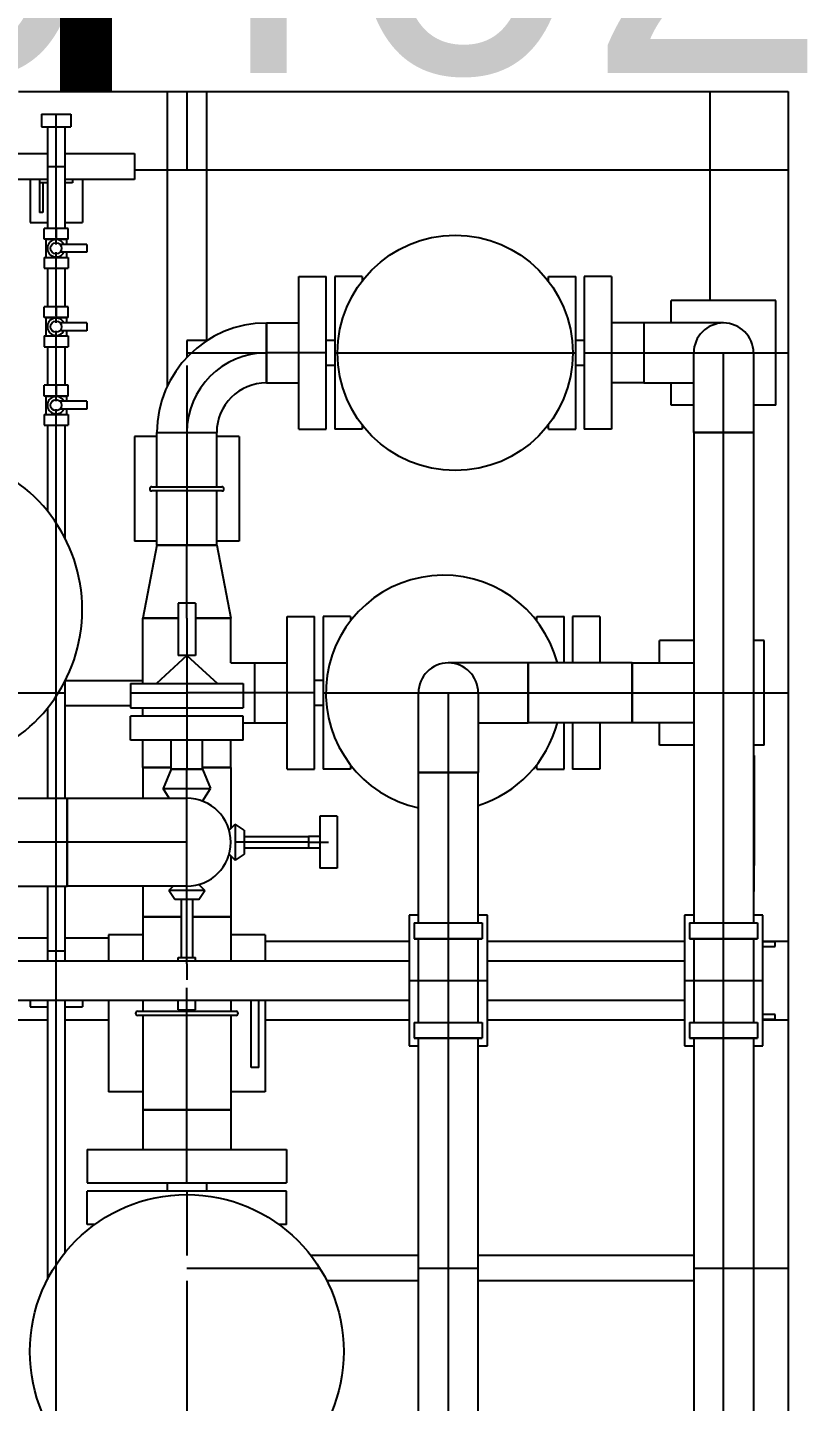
# Model space of a CAD drawing. Header units: inches. Extents: x 517790 to 538444, y 301815 to 302461.
# Drawn here: x 517878.879 to 517880.421, y 302331.601 to 302334.315 of the extents above; entities that cross this region are included whole.
import ezdxf

# ---------------------------------------------------------------- set-up
doc = ezdxf.new("R2010")
doc.units = ezdxf.units.IN
doc.header["$MEASUREMENT"] = 0
doc.layers.add('电气-接地设计-接地线', color=3, linetype='接地线')
doc.layers.add('硅胶总平面底图 工艺装置区', color=253, linetype='Continuous')
doc.styles.add('EESLTYPE', font='TXT.shx')
doc.styles.get("Standard").update_dxf_attribs({"font": 'arial.ttf'})
doc.linetypes.add('接地线', pattern='A,500,["/",EESLTYPE,S=200,R=0,X=0,Y=-100],-200,60,-200', length=960)

msp = doc.modelspace()

# ---------------------------------------------------------------- linework, layer by layer
at = {"layer": '电气-接地设计-接地线', "color": 1, "linetype": '接地线', "ltscale": 0.005, "const_width": 0.1033}
msp.add_lwpolyline([(517878.995, 302334.1892), (517878.995, 302336.0626)], dxfattribs=at)
at = {"layer": '硅胶总平面底图 工艺装置区', "color": 253, "linetype": 'Continuous', "lineweight": -3}
for p, q in [((517878.8613, 302334.1892), (517880.3826, 302334.1892)), ((517879.1555, 302334.1892), (517879.1555, 302333.6066)), ((517879.1555, 302334.1892), (517879.233, 302334.1892)), ((517879.1942, 302334.1892), (517879.1942, 302334.0342)), ((517879.233, 302334.1892), (517879.233, 302333.6961)), ((517880.2276, 302334.1892), (517880.2276, 302333.7758)), ((517880.2276, 302334.1892), (517880.3826, 302334.1892)), ((517880.3826, 302334.1892), (517880.3826, 302334.0342)), ((517880.3826, 302334.1892), (517880.3826, 302324.6778)), ((517878.9072, 302334.144), (517878.9359, 302334.144)), ((517878.9072, 302334.144), (517878.9072, 302334.1194)), ((517878.9359, 302334.1375), (517878.9359, 302334.144)), ((517878.9359, 302334.144), (517878.9647, 302334.144)), ((517878.9359, 302334.1194), (517878.9359, 302334.1375)), ((517878.9359, 302334.1194), (517878.9359, 302334.1375)), ((517878.9647, 302334.144), (517878.9647, 302334.1194)), ((517878.9072, 302334.1194), (517878.9359, 302334.1194)), ((517878.9187, 302334.1194), (517878.9187, 302333.9185)), ((517878.9359, 302333.9185), (517878.9359, 302334.1194)), ((517878.9359, 302334.1194), (517878.9647, 302334.1194)), ((517878.9532, 302334.1194), (517878.9532, 302333.9185)), ((517878.7809, 302334.0667), (517878.9187, 302334.0667)), ((517878.9532, 302334.0667), (517879.0909, 302334.0667)), ((517879.0909, 302334.0667), (517879.0909, 302334.015)), ((517878.9187, 302334.0409), (517878.9532, 302334.0409)), ((517878.9187, 302334.015), (517878.7809, 302334.015)), ((517878.8848, 302334.015), (517878.8848, 302333.9303)), ((517878.9187, 302334.015), (517878.9034, 302334.015)), ((517878.9034, 302334.015), (517878.9034, 302334.0088)), ((517878.9685, 302334.015), (517878.9532, 302334.015)), ((517879.0909, 302334.015), (517878.9532, 302334.015)), ((517878.9685, 302334.015), (517878.9685, 302334.0088)), ((517878.9881, 302334.015), (517878.9881, 302333.9303)), ((517879.0909, 302334.0342), (517880.3826, 302334.0342)), ((517878.9096, 302334.0088), (517878.9034, 302334.0088)), ((517878.9187, 302334.0088), (517878.9034, 302334.0088)), ((517878.9034, 302334.0088), (517878.9034, 302333.9499)), ((517878.9096, 302334.0088), (517878.9096, 302333.9499)), ((517878.9685, 302334.0088), (517878.9532, 302334.0088)), ((517878.8848, 302333.9303), (517878.9187, 302333.9303)), ((517878.9096, 302333.9499), (517878.9034, 302333.9499)), ((517878.9532, 302333.9303), (517878.9881, 302333.9303)), ((517878.9359, 302333.9185), (517878.9122, 302333.9185)), ((517878.9122, 302333.8972), (517878.9122, 302333.9185)), ((517878.9359, 302333.9005), (517878.9359, 302333.9185)), ((517878.9359, 302333.9185), (517878.9359, 302333.9005)), ((517878.9597, 302333.9185), (517878.9359, 302333.9185)), ((517878.9597, 302333.8972), (517878.9597, 302333.9185)), ((517878.9359, 302333.8972), (517878.9122, 302333.8972)), ((517878.9154, 302333.8972), (517878.9359, 302333.8972)), ((517878.9154, 302333.8972), (517878.9154, 302333.8611)), ((517878.9359, 302333.9005), (517878.9359, 302333.8972)), ((517878.9359, 302333.8902), (517878.9359, 302333.8972)), ((517878.9359, 302333.8972), (517878.9359, 302333.8972)), ((517878.9359, 302333.8972), (517878.9564, 302333.8972)), ((517878.9597, 302333.8972), (517878.9359, 302333.8972)), ((517878.9359, 302333.8869), (517878.9359, 302333.8902)), ((517878.9969, 302333.8869), (517878.9438, 302333.8869)), ((517878.9564, 302333.8972), (517878.9564, 302333.8869)), ((517878.9969, 302333.8869), (517878.9969, 302333.8714)), ((517878.9122, 302333.8611), (517878.9359, 302333.8611)), ((517878.9122, 302333.8611), (517878.9122, 302333.8398)), ((517878.9359, 302333.8681), (517878.9359, 302333.8714)), ((517878.9359, 302333.8611), (517878.9359, 302333.8681)), ((517878.9359, 302333.8578), (517878.9359, 302333.8611)), ((517878.9359, 302333.8611), (517878.9597, 302333.8611)), ((517878.9359, 302333.8398), (517878.9359, 302333.8578)), ((517878.9359, 302333.8398), (517878.9359, 302333.8578)), ((517878.9969, 302333.8714), (517878.9438, 302333.8714)), ((517878.9564, 302333.8714), (517878.9564, 302333.8611)), ((517878.9597, 302333.8611), (517878.9597, 302333.8398)), ((517878.9122, 302333.8398), (517878.9359, 302333.8398)), ((517878.9187, 302333.8398), (517878.9187, 302333.7635)), ((517878.9359, 302333.7635), (517878.9359, 302333.8398)), ((517878.9359, 302333.8398), (517878.9597, 302333.8398)), ((517878.9532, 302333.8398), (517878.9532, 302333.7635)), ((517879.4157, 302333.6725), (517879.4157, 302333.8234)), ((517879.4157, 302333.8234), (517879.4698, 302333.8234)), ((517879.4698, 302333.6725), (517879.4698, 302333.8234)), ((517879.4864, 302333.8234), (517879.4864, 302333.6725)), ((517879.5405, 302333.8234), (517879.4864, 302333.8234)), ((517879.5405, 302333.8234), (517879.5405, 302333.8145)), ((517879.9086, 302333.8145), (517879.9086, 302333.8234)), ((517879.9086, 302333.8234), (517879.9627, 302333.8234)), ((517879.9627, 302333.6725), (517879.9627, 302333.8234)), ((517879.9793, 302333.8234), (517879.9793, 302333.6725)), ((517880.0334, 302333.8234), (517879.9793, 302333.8234)), ((517880.0334, 302333.8234), (517880.0334, 302333.6725)), ((517880.3582, 302333.7758), (517880.1515, 302333.7758)), ((517880.1515, 302333.7316), (517880.1515, 302333.7758)), ((517880.3582, 302333.5692), (517880.3582, 302333.7758)), ((517878.9359, 302333.7635), (517878.9122, 302333.7635)), ((517878.9122, 302333.7422), (517878.9122, 302333.7635)), ((517878.9359, 302333.7422), (517878.9122, 302333.7422)), ((517878.9154, 302333.7422), (517878.9359, 302333.7422)), ((517878.9154, 302333.7422), (517878.9154, 302333.7061)), ((517878.9359, 302333.7635), (517878.9359, 302333.7455)), ((517878.9597, 302333.7635), (517878.9359, 302333.7635)), ((517878.9359, 302333.7455), (517878.9359, 302333.7635)), ((517878.9359, 302333.7455), (517878.9359, 302333.7422)), ((517878.9359, 302333.7352), (517878.9359, 302333.7422)), ((517878.9359, 302333.7422), (517878.9359, 302333.7422)), ((517878.9359, 302333.7422), (517878.9564, 302333.7422)), ((517878.9597, 302333.7422), (517878.9359, 302333.7422)), ((517878.9564, 302333.7422), (517878.9564, 302333.7319)), ((517878.9597, 302333.7422), (517878.9597, 302333.7635)), ((517878.9359, 302333.7319), (517878.9359, 302333.7352)), ((517878.9359, 302333.7131), (517878.9359, 302333.7164)), ((517878.9359, 302333.7061), (517878.9359, 302333.7131)), ((517878.9969, 302333.7319), (517878.9438, 302333.7319)), ((517878.9969, 302333.7164), (517878.9438, 302333.7164)), ((517878.9564, 302333.7164), (517878.9564, 302333.7061)), ((517878.9969, 302333.7319), (517878.9969, 302333.7164)), ((517879.3517, 302333.7316), (517879.3517, 302333.6134)), ((517879.3517, 302333.6725), (517879.3517, 302333.7316)), ((517879.3517, 302333.7316), (517879.4157, 302333.7316)), ((517880.0974, 302333.7316), (517880.0334, 302333.7316)), ((517880.0974, 302333.7316), (517880.0974, 302333.6725)), ((517880.2548, 302333.7316), (517880.0974, 302333.7316)), ((517880.0974, 302333.7316), (517880.0974, 302333.6725)), ((517878.9122, 302333.7061), (517878.9359, 302333.7061)), ((517878.9122, 302333.7061), (517878.9122, 302333.6848)), ((517878.9359, 302333.7028), (517878.9359, 302333.7061)), ((517878.9359, 302333.7061), (517878.9597, 302333.7061)), ((517878.9359, 302333.6848), (517878.9359, 302333.7028)), ((517878.9359, 302333.6848), (517878.9359, 302333.7028)), ((517878.9597, 302333.7061), (517878.9597, 302333.6848)), ((517879.2348, 302333.6973), (517879.1942, 302333.6973)), ((517879.1942, 302333.6973), (517879.1942, 302333.6636)), ((517879.4864, 302333.6973), (517879.4698, 302333.6973)), ((517879.9793, 302333.6973), (517879.9627, 302333.6973)), ((517878.9122, 302333.6848), (517878.9359, 302333.6848)), ((517878.9187, 302333.6848), (517878.9187, 302333.6085)), ((517878.9359, 302333.6848), (517878.9597, 302333.6848)), ((517878.9359, 302333.6085), (517878.9359, 302333.6848)), ((517878.9532, 302333.6848), (517878.9532, 302333.6085)), ((517879.1942, 302333.6725), (517879.3517, 302333.6725)), ((517879.3517, 302333.6725), (517879.3517, 302333.6725)), ((517879.3517, 302333.6725), (517879.3517, 302333.6725)), ((517879.4698, 302333.6725), (517879.3517, 302333.6725)), ((517879.3517, 302333.6134), (517879.3517, 302333.6725)), ((517879.4157, 302333.5216), (517879.4157, 302333.6725)), ((517879.4698, 302333.5216), (517879.4698, 302333.6725)), ((517879.4864, 302333.6725), (517879.4864, 302333.5216)), ((517879.4864, 302333.6725), (517879.9627, 302333.6725)), ((517879.9627, 302333.5216), (517879.9627, 302333.6725)), ((517879.9793, 302333.6725), (517880.0974, 302333.6725)), ((517879.9793, 302333.6725), (517879.9793, 302333.5216)), ((517880.0334, 302333.6725), (517880.0334, 302333.5216)), ((517880.0974, 302333.6725), (517880.0974, 302333.6725)), ((517880.0974, 302333.6725), (517880.0974, 302333.6725)), ((517880.0974, 302333.6725), (517880.1958, 302333.6725)), ((517880.0974, 302333.6725), (517880.0974, 302333.6134)), ((517880.0974, 302333.6725), (517880.0974, 302333.6134)), ((517880.1958, 302333.515), (517880.1958, 302333.6725)), ((517880.1958, 302333.6725), (517880.2548, 302333.6725)), ((517880.2548, 302333.515), (517880.2548, 302333.6725)), ((517880.2548, 302333.6725), (517880.3826, 302333.6725)), ((517880.3139, 302333.6725), (517880.3139, 302333.515)), ((517879.1942, 302333.6477), (517879.1942, 302333.515)), ((517879.4864, 302333.6477), (517879.4698, 302333.6477)), ((517879.9793, 302333.6477), (517879.9627, 302333.6477)), ((517878.9359, 302333.6085), (517878.9122, 302333.6085)), ((517878.9122, 302333.5872), (517878.9122, 302333.6085)), ((517878.9359, 302333.5905), (517878.9359, 302333.6085)), ((517878.9359, 302333.6085), (517878.9359, 302333.5905)), ((517878.9597, 302333.6085), (517878.9359, 302333.6085)), ((517878.9597, 302333.5872), (517878.9597, 302333.6085)), ((517879.3517, 302333.6134), (517879.4157, 302333.6134)), ((517880.0974, 302333.6134), (517880.0334, 302333.6134)), ((517880.0974, 302333.6134), (517880.1958, 302333.6134)), ((517880.1515, 302333.5692), (517880.1515, 302333.6134)), ((517878.9359, 302333.5872), (517878.9122, 302333.5872)), ((517878.9154, 302333.5872), (517878.9359, 302333.5872)), ((517878.9154, 302333.5872), (517878.9154, 302333.5511)), ((517878.9359, 302333.5905), (517878.9359, 302333.5872)), ((517878.9359, 302333.5872), (517878.9359, 302333.5872)), ((517878.9359, 302333.5802), (517878.9359, 302333.5872)), ((517878.9359, 302333.5872), (517878.9564, 302333.5872)), ((517878.9597, 302333.5872), (517878.9359, 302333.5872)), ((517878.9359, 302333.5769), (517878.9359, 302333.5802)), ((517878.9564, 302333.5872), (517878.9564, 302333.5769)), ((517878.9122, 302333.5511), (517878.9359, 302333.5511)), ((517878.9122, 302333.5511), (517878.9122, 302333.5298)), ((517878.9359, 302333.5581), (517878.9359, 302333.5614)), ((517878.9359, 302333.5511), (517878.9359, 302333.5581)), ((517878.9359, 302333.5478), (517878.9359, 302333.5511)), ((517878.9359, 302333.5511), (517878.9597, 302333.5511)), ((517878.9969, 302333.5769), (517878.9438, 302333.5769)), ((517878.9969, 302333.5614), (517878.9438, 302333.5614)), ((517878.9564, 302333.5614), (517878.9564, 302333.5511)), ((517878.9597, 302333.5511), (517878.9597, 302333.5298)), ((517878.9969, 302333.5769), (517878.9969, 302333.5614)), ((517880.1958, 302333.5692), (517880.1515, 302333.5692)), ((517880.3582, 302333.5692), (517880.3139, 302333.5692)), ((517878.9122, 302333.5298), (517878.9359, 302333.5298)), ((517878.9187, 302333.5298), (517878.9187, 302333.3602)), ((517878.9359, 302333.5298), (517878.9359, 302333.5478)), ((517878.9359, 302333.5298), (517878.9359, 302333.5478)), ((517878.9359, 302333.5298), (517878.9597, 302333.5298)), ((517878.9359, 302333.3367), (517878.9359, 302333.5298)), ((517878.9532, 302333.5298), (517878.9532, 302333.3073)), ((517879.5405, 302333.5304), (517879.5405, 302333.5216)), ((517879.9086, 302333.5216), (517879.9086, 302333.5304)), ((517879.0909, 302333.5072), (517879.0909, 302333.3005)), ((517879.1352, 302333.5072), (517879.0909, 302333.5072)), ((517879.1352, 302333.515), (517879.2533, 302333.515)), ((517879.1352, 302333.408), (517879.1352, 302333.515)), ((517879.1352, 302333.515), (517879.2533, 302333.515)), ((517879.1942, 302333.515), (517879.1942, 302333.408)), ((517879.1942, 302333.515), (517879.1942, 302333.515)), ((517879.1942, 302333.515), (517879.1942, 302333.515)), ((517879.2533, 302333.408), (517879.2533, 302333.515)), ((517879.2976, 302333.5072), (517879.2533, 302333.5072)), ((517879.2976, 302333.5072), (517879.2976, 302333.3005)), ((517879.4157, 302333.5216), (517879.4698, 302333.5216)), ((517879.5405, 302333.5216), (517879.4864, 302333.5216)), ((517879.9086, 302333.5216), (517879.9627, 302333.5216)), ((517880.0334, 302333.5216), (517879.9793, 302333.5216)), ((517880.1958, 302333.515), (517880.3139, 302333.515)), ((517880.2548, 302333.515), (517880.1958, 302333.515)), ((517880.1958, 302333.515), (517880.1958, 302332.5462)), ((517880.2548, 302333.515), (517880.2548, 302333.515)), ((517880.2548, 302333.515), (517880.2548, 302333.515)), ((517880.2548, 302332.5462), (517880.2548, 302333.515)), ((517880.3139, 302333.515), (517880.2548, 302333.515)), ((517880.3139, 302333.515), (517880.3139, 302332.5462)), ((517879.125, 302333.408), (517879.2635, 302333.408)), ((517879.2635, 302333.3997), (517879.125, 302333.3997)), ((517879.1352, 302333.2927), (517879.1352, 302333.3997)), ((517879.1942, 302333.408), (517879.1942, 302333.3997)), ((517879.1942, 302333.3997), (517879.1942, 302333.2927)), ((517879.2533, 302333.2927), (517879.2533, 302333.3997)), ((517878.9359, 302332.994), (517878.9359, 302333.3367)), ((517879.1352, 302333.3005), (517879.0909, 302333.3005)), ((517879.1352, 302333.2927), (517879.1073, 302333.1483)), ((517879.1352, 302333.2927), (517879.2533, 302333.2927)), ((517879.2533, 302333.2927), (517879.1352, 302333.2927)), ((517879.1942, 302333.1782), (517879.1942, 302333.2927)), ((517879.2976, 302333.3005), (517879.2533, 302333.3005)), ((517879.2533, 302333.2927), (517879.2812, 302333.1483)), ((517879.177, 302333.1782), (517879.177, 302333.0748)), ((517879.2115, 302333.1782), (517879.177, 302333.1782)), ((517879.1942, 302333.1483), (517879.1942, 302333.1782)), ((517879.2115, 302333.1782), (517879.2115, 302333.0748)), ((517879.177, 302333.1483), (517879.1073, 302333.1483)), ((517879.1073, 302333.0191), (517879.1073, 302333.1483)), ((517879.1073, 302333.1483), (517879.177, 302333.1483)), ((517879.1555, 302333.1483), (517879.1555, 302333.1483)), ((517879.1942, 302333.1483), (517879.1942, 302333.1483)), ((517879.1942, 302333.1483), (517879.1942, 302332.9715)), ((517879.2812, 302333.1483), (517879.2115, 302333.1483)), ((517879.2115, 302333.1483), (517879.2812, 302333.1483)), ((517879.233, 302333.1483), (517879.233, 302333.1483)), ((517879.2812, 302333.0599), (517879.2812, 302333.1483)), ((517879.3926, 302333.0008), (517879.3926, 302333.1518)), ((517879.3926, 302333.1518), (517879.4467, 302333.1518)), ((517879.4467, 302333.0008), (517879.4467, 302333.1518)), ((517879.4633, 302333.1518), (517879.4633, 302333.0008)), ((517879.5174, 302333.1518), (517879.4633, 302333.1518)), ((517879.5174, 302333.1518), (517879.5174, 302333.1429)), ((517879.8855, 302333.1429), (517879.8855, 302333.1518)), ((517879.8855, 302333.1518), (517879.9396, 302333.1518)), ((517879.9396, 302333.0599), (517879.9396, 302333.1518)), ((517879.9562, 302333.1518), (517879.9562, 302333.0599)), ((517880.0103, 302333.1518), (517879.9562, 302333.1518)), ((517880.0103, 302333.1518), (517880.0103, 302333.0599)), ((517880.1958, 302333.1042), (517880.1284, 302333.1042)), ((517880.1284, 302333.0599), (517880.1284, 302333.1042)), ((517880.3351, 302333.1042), (517880.3139, 302333.1042)), ((517880.3351, 302332.8975), (517880.3351, 302333.1042)), ((517879.1942, 302333.0748), (517879.134, 302333.0191)), ((517879.2115, 302333.0748), (517879.177, 302333.0748)), ((517879.1942, 302333.0748), (517879.2545, 302333.0191)), ((517879.2812, 302333.0599), (517879.3286, 302333.0599)), ((517879.3286, 302332.9418), (517879.3286, 302333.0599)), ((517879.3286, 302333.0008), (517879.3286, 302333.0599)), ((517879.3286, 302333.0599), (517879.3926, 302333.0599)), ((517879.8684, 302333.0599), (517879.7109, 302333.0599)), ((517879.8684, 302333.0599), (517879.8684, 302333.0008)), ((517879.8684, 302332.9418), (517879.8684, 302333.0599)), ((517880.0743, 302333.0599), (517879.8684, 302333.0599)), ((517880.0743, 302333.0599), (517880.0743, 302332.9418)), ((517880.0743, 302333.0599), (517880.1958, 302333.0599)), ((517880.0743, 302332.9418), (517880.0743, 302333.0599)), ((517878.9532, 302333.0234), (517878.9532, 302332.7928)), ((517878.9543, 302333.0256), (517879.1073, 302333.0256)), ((517879.0827, 302333.0191), (517879.1942, 302333.0191)), ((517879.0827, 302333.0191), (517879.0827, 302332.9715)), ((517879.1942, 302333.0191), (517879.3058, 302333.0191)), ((517879.3058, 302333.0191), (517879.3058, 302332.9715)), ((517879.3286, 302333.0256), (517879.3286, 302333.0256)), ((517879.4633, 302333.0256), (517879.4467, 302333.0256)), ((517878.6776, 302333.0008), (517878.9532, 302333.0008)), ((517878.9359, 302332.7928), (517878.9359, 302332.994)), ((517879.0827, 302333.0008), (517879.1942, 302333.0008)), ((517879.3058, 302333.0008), (517879.1942, 302333.0008)), ((517879.3286, 302333.0008), (517879.3058, 302333.0008)), ((517879.3286, 302333.0008), (517879.3286, 302333.0008)), ((517879.4467, 302333.0008), (517879.3286, 302333.0008)), ((517879.3286, 302332.9418), (517879.3286, 302333.0008)), ((517879.3926, 302332.8499), (517879.3926, 302333.0008)), ((517879.4467, 302332.8499), (517879.4467, 302333.0008)), ((517879.4633, 302333.0008), (517879.7109, 302333.0008)), ((517879.4633, 302333.0008), (517879.4633, 302332.8499)), ((517879.6519, 302332.8434), (517879.6519, 302333.0008)), ((517879.7109, 302333.0008), (517879.77, 302333.0008)), ((517879.7109, 302333.0008), (517879.7109, 302332.8434)), ((517879.77, 302333.0008), (517879.8684, 302333.0008)), ((517879.77, 302333.0008), (517879.77, 302332.8434)), ((517879.8684, 302333.0008), (517879.8684, 302333.0008)), ((517879.8684, 302333.0008), (517879.8684, 302333.0008)), ((517879.8684, 302333.0008), (517879.8684, 302332.9418)), ((517879.8684, 302333.0008), (517880.0743, 302333.0008)), ((517880.0743, 302333.0008), (517880.0743, 302333.0008)), ((517880.0743, 302333.0008), (517880.0743, 302333.0008)), ((517880.0743, 302333.0008), (517880.1958, 302333.0008)), ((517880.1958, 302333.0008), (517880.2318, 302333.0008)), ((517880.2318, 302333.0008), (517880.3826, 302333.0008)), ((517878.9187, 302332.9705), (517878.9187, 302332.7928)), ((517878.9532, 302332.976), (517879.0827, 302332.976)), ((517879.0827, 302332.9715), (517879.1942, 302332.9715)), ((517879.1942, 302332.955), (517879.0827, 302332.955)), ((517879.0827, 302332.9074), (517879.0827, 302332.955)), ((517879.1073, 302332.955), (517879.1073, 302332.9715)), ((517879.1942, 302332.9715), (517879.1942, 302332.955)), ((517879.1942, 302332.9715), (517879.3058, 302332.9715)), ((517879.1942, 302332.955), (517879.1942, 302332.85)), ((517879.3058, 302332.955), (517879.1942, 302332.955)), ((517879.3058, 302332.9074), (517879.3058, 302332.955)), ((517879.3286, 302332.976), (517879.3286, 302332.976)), ((517879.4633, 302332.976), (517879.4467, 302332.976)), ((517879.3058, 302332.9418), (517879.3286, 302332.9418)), ((517879.3286, 302332.9418), (517879.3926, 302332.9418)), ((517879.77, 302332.9418), (517879.8684, 302332.9418)), ((517880.0743, 302332.9418), (517879.8684, 302332.9418)), ((517879.9396, 302332.8499), (517879.9396, 302332.9418)), ((517879.9562, 302332.9418), (517879.9562, 302332.8499)), ((517880.0103, 302332.9418), (517880.0103, 302332.8499)), ((517880.1958, 302332.9418), (517880.0743, 302332.9418)), ((517880.1284, 302332.8975), (517880.1284, 302332.9418)), ((517879.1942, 302332.9074), (517879.0827, 302332.9074)), ((517879.1073, 302332.8533), (517879.1073, 302332.9074)), ((517879.1631, 302332.85), (517879.1631, 302332.9074)), ((517879.3058, 302332.9074), (517879.1942, 302332.9074)), ((517879.2254, 302332.85), (517879.2254, 302332.9074)), ((517879.2812, 302332.8533), (517879.2812, 302332.9074)), ((517880.1958, 302332.8975), (517880.1284, 302332.8975)), ((517880.3351, 302332.8975), (517880.3139, 302332.8975)), ((517880.3154, 302332.8768), (517880.3139, 302332.8768)), ((517880.3154, 302332.8768), (517880.3139, 302332.8768)), ((517880.3154, 302332.8252), (517880.3154, 302332.8768)), ((517880.3154, 302332.8768), (517880.3154, 302332.8252)), ((517879.1631, 302332.8533), (517879.1073, 302332.8533)), ((517879.1073, 302332.8533), (517879.1631, 302332.8533)), ((517879.1073, 302332.8533), (517879.1073, 302332.7928)), ((517879.1631, 302332.85), (517879.1475, 302332.8122)), ((517879.1942, 302332.85), (517879.1631, 302332.85)), ((517879.1631, 302332.85), (517879.2254, 302332.85)), ((517879.1942, 302332.609), (517879.1942, 302332.85)), ((517879.2254, 302332.85), (517879.1942, 302332.85)), ((517879.1942, 302332.85), (517879.1942, 302332.85)), ((517879.1942, 302332.85), (517879.1942, 302332.85)), ((517879.2812, 302332.8533), (517879.2254, 302332.8533)), ((517879.2254, 302332.8533), (517879.2812, 302332.8533)), ((517879.2254, 302332.85), (517879.241, 302332.8122)), ((517879.2812, 302332.8533), (517879.2812, 302332.7329)), ((517879.3926, 302332.8499), (517879.4467, 302332.8499)), ((517879.5174, 302332.8499), (517879.4633, 302332.8499)), ((517879.5174, 302332.8588), (517879.5174, 302332.8499)), ((517879.8855, 302332.8499), (517879.8855, 302332.8588)), ((517879.8855, 302332.8499), (517879.9396, 302332.8499)), ((517880.0103, 302332.8499), (517879.9562, 302332.8499)), ((517879.77, 302332.8434), (517879.6519, 302332.8434)), ((517879.6519, 302332.8434), (517879.77, 302332.8434)), ((517879.6519, 302332.5462), (517879.6519, 302332.8434)), ((517879.7109, 302332.8434), (517879.7109, 302332.8434)), ((517879.7109, 302332.8434), (517879.7109, 302332.8434)), ((517879.7109, 302332.8434), (517879.7109, 302332.5462)), ((517879.77, 302332.5462), (517879.77, 302332.8434)), ((517880.3139, 302332.8252), (517880.3154, 302332.8252)), ((517880.3139, 302332.8252), (517880.3154, 302332.8252)), ((517880.3139, 302332.8252), (517880.3154, 302332.8252)), ((517880.3154, 302332.6598), (517880.3154, 302332.8252)), ((517880.3154, 302332.8252), (517880.3154, 302332.6598)), ((517878.7645, 302332.7928), (517878.958, 302332.7928)), ((517878.9359, 302332.6189), (517878.9359, 302332.7928)), ((517878.958, 302332.7928), (517878.958, 302332.6189)), ((517878.958, 302332.6189), (517878.958, 302332.7928)), ((517878.958, 302332.7928), (517879.1942, 302332.7928)), ((517879.1475, 302332.8122), (517879.241, 302332.8122)), ((517879.1595, 302332.7928), (517879.1475, 302332.8122)), ((517879.2254, 302332.787), (517879.241, 302332.8122)), ((517879.2779, 302332.7296), (517879.2897, 302332.7415)), ((517879.2897, 302332.7415), (517879.2897, 302332.6702)), ((517879.3074, 302332.7296), (517879.2897, 302332.7415)), ((517879.4567, 302332.7575), (517879.4567, 302332.7058)), ((517879.4912, 302332.7575), (517879.4567, 302332.7575)), ((517879.4912, 302332.7575), (517879.4912, 302332.7058)), ((517879.3074, 302332.7296), (517879.3074, 302332.6821)), ((517879.3074, 302332.7169), (517879.4346, 302332.7169)), ((517879.4346, 302332.7169), (517879.4346, 302332.7058)), ((517879.4567, 302332.7169), (517879.4346, 302332.7169)), ((517879.4346, 302332.7169), (517879.4346, 302332.6948)), ((517878.958, 302332.7058), (517878.7645, 302332.7058)), ((517878.958, 302332.7058), (517878.9581, 302332.7058)), ((517878.958, 302332.7058), (517878.958, 302332.7058)), ((517879.1942, 302332.7058), (517878.958, 302332.7058)), ((517879.2779, 302332.6821), (517879.2897, 302332.6702)), ((517879.3074, 302332.6821), (517879.2897, 302332.6702)), ((517879.291, 302332.7058), (517879.291, 302332.7058)), ((517879.2962, 302332.7058), (517879.291, 302332.7058)), ((517879.3074, 302332.7058), (517879.2962, 302332.7058)), ((517879.3074, 302332.7058), (517879.2962, 302332.7058)), ((517879.4346, 302332.7058), (517879.3074, 302332.7058)), ((517879.3074, 302332.6948), (517879.4346, 302332.6948)), ((517879.4346, 302332.7058), (517879.4346, 302332.7058)), ((517879.4346, 302332.7058), (517879.4346, 302332.7058)), ((517879.4346, 302332.7058), (517879.4567, 302332.7058)), ((517879.4346, 302332.7058), (517879.4346, 302332.6948)), ((517879.4346, 302332.6948), (517879.4567, 302332.6948)), ((517879.4567, 302332.7058), (517879.474, 302332.7058)), ((517879.4567, 302332.7058), (517879.4567, 302332.6542)), ((517879.4912, 302332.7058), (517879.4912, 302332.6542)), ((517879.2812, 302332.6788), (517879.2812, 302332.5583)), ((517879.4912, 302332.6542), (517879.4567, 302332.6542)), ((517880.3154, 302332.6598), (517880.3139, 302332.6598)), ((517880.3154, 302332.6598), (517880.3139, 302332.6598)), ((517880.3139, 302332.6598), (517880.3154, 302332.6598)), ((517880.3154, 302332.6082), (517880.3154, 302332.6598)), ((517880.3154, 302332.6082), (517880.3154, 302332.6598)), ((517878.7645, 302332.6189), (517878.958, 302332.6189)), ((517878.9187, 302332.6189), (517878.9187, 302332.4713)), ((517878.9359, 302332.4713), (517878.9359, 302332.6189)), ((517878.9532, 302332.6189), (517878.9532, 302332.4713)), ((517879.1942, 302332.6189), (517878.958, 302332.6189)), ((517879.1073, 302332.6189), (517879.1073, 302332.5583)), ((517879.1672, 302332.6189), (517879.1586, 302332.6104)), ((517879.2299, 302332.6104), (517879.1586, 302332.6104)), ((517879.1705, 302332.5926), (517879.1586, 302332.6104)), ((517879.1942, 302332.6039), (517879.1942, 302332.609)), ((517879.1942, 302332.609), (517879.1942, 302332.609)), ((517879.1942, 302332.5926), (517879.1942, 302332.6039)), ((517879.1942, 302332.5926), (517879.1942, 302332.6039)), ((517879.218, 302332.6222), (517879.2299, 302332.6104)), ((517879.218, 302332.5926), (517879.2299, 302332.6104)), ((517880.3139, 302332.6082), (517880.3154, 302332.6082)), ((517880.3139, 302332.6082), (517880.3154, 302332.6082)), ((517879.218, 302332.5926), (517879.1705, 302332.5926)), ((517879.1832, 302332.5926), (517879.1832, 302332.4778)), ((517879.1942, 302332.4778), (517879.1942, 302332.5926)), ((517879.2053, 302332.5926), (517879.2053, 302332.4778)), ((517879.1073, 302332.5583), (517879.1832, 302332.5583)), ((517879.1832, 302332.5583), (517879.1073, 302332.5583)), ((517879.1073, 302332.5583), (517879.1073, 302332.4713)), ((517879.1555, 302332.5583), (517879.1555, 302332.5583)), ((517879.2053, 302332.5583), (517879.2812, 302332.5583)), ((517879.2812, 302332.5583), (517879.2053, 302332.5583)), ((517879.233, 302332.5583), (517879.233, 302332.5583)), ((517879.2812, 302332.5583), (517879.2812, 302332.4713)), ((517879.6334, 302332.5617), (517879.6334, 302332.3033)), ((517879.6334, 302332.5617), (517879.6334, 302332.3033)), ((517879.6519, 302332.5617), (517879.6334, 302332.5617)), ((517879.6519, 302332.5617), (517879.6334, 302332.5617)), ((517879.6437, 302332.5462), (517879.7109, 302332.5462)), ((517879.6437, 302332.5462), (517879.7109, 302332.5462)), ((517879.6437, 302332.5462), (517879.6437, 302332.5152)), ((517879.7109, 302332.5462), (517879.7109, 302332.5152)), ((517879.7109, 302332.5462), (517879.7781, 302332.5462)), ((517879.7109, 302332.5462), (517879.7781, 302332.5462)), ((517879.7884, 302332.5617), (517879.77, 302332.5617)), ((517879.7884, 302332.5617), (517879.77, 302332.5617)), ((517879.7781, 302332.5462), (517879.7781, 302332.5152)), ((517879.7884, 302332.3033), (517879.7884, 302332.5617)), ((517879.7884, 302332.3033), (517879.7884, 302332.5617)), ((517880.1774, 302332.5617), (517880.1774, 302332.3033)), ((517880.1774, 302332.5617), (517880.1774, 302332.3033)), ((517880.1958, 302332.5617), (517880.1774, 302332.5617)), ((517880.1958, 302332.5617), (517880.1774, 302332.5617)), ((517880.1877, 302332.5462), (517880.2548, 302332.5462)), ((517880.1877, 302332.5462), (517880.2548, 302332.5462)), ((517880.1877, 302332.5462), (517880.1877, 302332.5152)), ((517880.2548, 302332.5152), (517880.2548, 302332.5462)), ((517880.2548, 302332.5462), (517880.322, 302332.5462)), ((517880.2548, 302332.5462), (517880.322, 302332.5462)), ((517880.3323, 302332.5617), (517880.3139, 302332.5617)), ((517880.3323, 302332.5617), (517880.3139, 302332.5617)), ((517880.322, 302332.5462), (517880.322, 302332.5152)), ((517880.3323, 302332.3033), (517880.3323, 302332.5617)), ((517880.3323, 302332.3033), (517880.3323, 302332.5617)), ((517879.0393, 302332.5228), (517879.0393, 302332.4713)), ((517879.1073, 302332.5228), (517879.0393, 302332.5228)), ((517879.3492, 302332.5228), (517879.2812, 302332.5228)), ((517879.3492, 302332.5228), (517879.3492, 302332.4713)), ((517878.8326, 302332.5167), (517878.9187, 302332.5167)), ((517878.9532, 302332.5167), (517879.0393, 302332.5167)), ((517879.3492, 302332.51), (517879.6334, 302332.51)), ((517879.7109, 302332.5152), (517879.6437, 302332.5152)), ((517879.6437, 302332.5152), (517879.7109, 302332.5152)), ((517879.6519, 302332.3498), (517879.6519, 302332.5152)), ((517879.7109, 302332.5152), (517879.7109, 302332.3498)), ((517879.7781, 302332.5152), (517879.7109, 302332.5152)), ((517879.7109, 302332.5152), (517879.7781, 302332.5152)), ((517879.77, 302332.3498), (517879.77, 302332.5152)), ((517879.7884, 302332.51), (517880.1774, 302332.51)), ((517880.2548, 302332.5152), (517880.1877, 302332.5152)), ((517880.1877, 302332.5152), (517880.2548, 302332.5152)), ((517880.1958, 302332.5152), (517880.1958, 302332.3498)), ((517880.2548, 302332.3498), (517880.2548, 302332.5152)), ((517880.322, 302332.5152), (517880.2548, 302332.5152)), ((517880.2548, 302332.5152), (517880.322, 302332.5152)), ((517880.3139, 302332.5152), (517880.3139, 302332.3498)), ((517880.3323, 302332.51), (517880.3826, 302332.51)), ((517880.3567, 302332.509), (517880.3323, 302332.509)), ((517880.3323, 302332.4997), (517880.3567, 302332.4997)), ((517880.3567, 302332.4997), (517880.3567, 302332.509)), ((517880.3826, 302332.51), (517880.3826, 302332.355)), ((517878.7645, 302332.4713), (517879.6334, 302332.4713)), ((517878.9187, 302332.4909), (517878.9532, 302332.4909)), ((517878.9359, 302332.3938), (517878.9359, 302332.4713)), ((517879.177, 302332.4713), (517879.177, 302332.4778)), ((517879.177, 302332.4778), (517879.2115, 302332.4778)), ((517879.1942, 302332.4655), (517879.1942, 302332.4778)), ((517879.1942, 302332.4655), (517879.1942, 302332.4655)), ((517879.1942, 302332.4655), (517879.1942, 302332.4655)), ((517879.1942, 302332.4655), (517879.1942, 302332.4339)), ((517879.2115, 302332.4713), (517879.2115, 302332.4778)), ((517879.7884, 302332.4713), (517880.1774, 302332.4713)), ((517879.1942, 302332.3745), (517879.1942, 302332.4184)), ((517879.6334, 302332.4325), (517879.6519, 302332.4325)), ((517879.6519, 302332.4325), (517879.77, 302332.4325)), ((517879.77, 302332.4325), (517879.7884, 302332.4325)), ((517880.1774, 302332.4325), (517880.1958, 302332.4325)), ((517880.1958, 302332.4325), (517880.3139, 302332.4325)), ((517880.3139, 302332.4325), (517880.3323, 302332.4325)), ((517878.7645, 302332.3938), (517879.6334, 302332.3938)), ((517878.8848, 302332.3938), (517878.8848, 302332.3803)), ((517878.9187, 302332.3938), (517878.9187, 302331.8416)), ((517878.9359, 302331.871), (517878.9359, 302332.3938)), ((517878.9532, 302332.3938), (517878.9532, 302331.8946)), ((517878.9881, 302332.3938), (517878.9881, 302332.3803)), ((517879.0393, 302332.3938), (517879.0393, 302332.2128)), ((517879.1073, 302332.3938), (517879.1073, 302332.3719)), ((517879.177, 302332.3745), (517879.177, 302332.3938)), ((517879.2115, 302332.3745), (517879.2115, 302332.3938)), ((517879.2812, 302332.3938), (517879.2812, 302332.3719)), ((517879.3213, 302332.2608), (517879.3213, 302332.3938)), ((517879.3368, 302332.2608), (517879.3368, 302332.3938)), ((517879.3492, 302332.3938), (517879.3492, 302332.2128)), ((517879.7884, 302332.3938), (517880.1774, 302332.3938)), ((517878.8848, 302332.3803), (517878.9187, 302332.3803)), ((517878.9532, 302332.3803), (517878.9881, 302332.3803)), ((517879.0971, 302332.3719), (517879.2914, 302332.3719)), ((517879.2914, 302332.3637), (517879.0971, 302332.3637)), ((517879.1073, 302332.3637), (517879.1073, 302332.1773)), ((517879.177, 302332.3745), (517879.2115, 302332.3745)), ((517879.1942, 302332.3719), (517879.1942, 302332.3745)), ((517879.1942, 302332.3637), (517879.1942, 302332.3719)), ((517879.1942, 302332.1773), (517879.1942, 302332.3637)), ((517879.2812, 302332.3637), (517879.2812, 302332.1773)), ((517880.3567, 302332.3653), (517880.3323, 302332.3653)), ((517880.3323, 302332.356), (517880.3567, 302332.356)), ((517880.3567, 302332.356), (517880.3567, 302332.3653)), ((517878.8326, 302332.355), (517878.9187, 302332.355)), ((517878.9532, 302332.355), (517879.0393, 302332.355)), ((517879.3492, 302332.355), (517879.6334, 302332.355)), ((517879.6437, 302332.3498), (517879.7109, 302332.3498)), ((517879.6437, 302332.3498), (517879.7109, 302332.3498)), ((517879.6437, 302332.3498), (517879.6437, 302332.3188)), ((517879.7109, 302332.3498), (517879.7109, 302332.3188)), ((517879.7109, 302332.3498), (517879.7781, 302332.3498)), ((517879.7109, 302332.3498), (517879.7781, 302332.3498)), ((517879.7781, 302332.3498), (517879.7781, 302332.3188)), ((517879.7884, 302332.355), (517880.1774, 302332.355)), ((517880.1877, 302332.3498), (517880.2548, 302332.3498)), ((517880.1877, 302332.3498), (517880.2548, 302332.3498)), ((517880.1877, 302332.3498), (517880.1877, 302332.3188)), ((517880.2548, 302332.3188), (517880.2548, 302332.3498)), ((517880.2548, 302332.3498), (517880.322, 302332.3498)), ((517880.2548, 302332.3498), (517880.322, 302332.3498)), ((517880.322, 302332.3498), (517880.322, 302332.3188)), ((517880.3323, 302332.355), (517880.3826, 302332.355)), ((517879.6334, 302332.3033), (517879.6519, 302332.3033)), ((517879.6334, 302332.3033), (517879.6519, 302332.3033)), ((517879.7109, 302332.3188), (517879.6437, 302332.3188)), ((517879.6437, 302332.3188), (517879.7109, 302332.3188)), ((517879.6519, 302330.1123), (517879.6519, 302332.3188)), ((517879.7109, 302332.3188), (517879.7109, 302330.1123)), ((517879.7781, 302332.3188), (517879.7109, 302332.3188)), ((517879.7109, 302332.3188), (517879.7781, 302332.3188)), ((517879.77, 302330.1123), (517879.77, 302332.3188)), ((517879.77, 302332.3033), (517879.7884, 302332.3033)), ((517879.77, 302332.3033), (517879.7884, 302332.3033)), ((517880.1774, 302332.3033), (517880.1958, 302332.3033)), ((517880.1774, 302332.3033), (517880.1958, 302332.3033)), ((517880.2548, 302332.3188), (517880.1877, 302332.3188)), ((517880.1877, 302332.3188), (517880.2548, 302332.3188)), ((517880.1958, 302332.3188), (517880.1958, 302330.784)), ((517880.2548, 302330.784), (517880.2548, 302332.3188)), ((517880.322, 302332.3188), (517880.2548, 302332.3188)), ((517880.2548, 302332.3188), (517880.322, 302332.3188)), ((517880.3139, 302332.3188), (517880.3139, 302330.784)), ((517880.3139, 302332.3033), (517880.3323, 302332.3033)), ((517880.3139, 302332.3033), (517880.3323, 302332.3033)), ((517879.3368, 302332.2608), (517879.3213, 302332.2608)), ((517879.1073, 302332.2128), (517879.0393, 302332.2128)), ((517879.3492, 302332.2128), (517879.2812, 302332.2128)), ((517879.1073, 302332.1773), (517879.1942, 302332.1773)), ((517879.1073, 302332.1773), (517879.1073, 302332.0985)), ((517879.2812, 302332.1773), (517879.1073, 302332.1773)), ((517879.1942, 302332.0329), (517879.1942, 302332.1773)), ((517879.1942, 302332.1773), (517879.2812, 302332.1773)), ((517879.2812, 302332.1773), (517879.2812, 302332.0985)), ((517878.9974, 302332.0985), (517879.1942, 302332.0985)), ((517878.9974, 302332.0985), (517878.9974, 302332.0329)), ((517879.1942, 302332.0985), (517879.3911, 302332.0985)), ((517879.3911, 302332.0985), (517879.3911, 302332.0329)), ((517878.9974, 302332.0329), (517879.1942, 302332.0329)), ((517879.1555, 302332.0329), (517879.1555, 302332.0164)), ((517879.1942, 302332.0329), (517879.3911, 302332.0329)), ((517879.233, 302332.0329), (517879.233, 302332.0164)), ((517879.1942, 302332.0164), (517878.9974, 302332.0164)), ((517878.9974, 302331.9508), (517878.9974, 302332.0164)), ((517879.3911, 302332.0164), (517879.1942, 302332.0164)), ((517879.1942, 302332.0164), (517879.1942, 302331.889)), ((517879.3911, 302331.9508), (517879.3911, 302332.0164)), ((517879.0125, 302331.9508), (517878.9974, 302331.9508)), ((517879.3911, 302331.9508), (517879.376, 302331.9508)), ((517878.9359, 302331.5283), (517878.9359, 302331.871)), ((517879.6519, 302331.889), (517879.4397, 302331.889)), ((517880.1958, 302331.889), (517879.77, 302331.889)), ((517879.1942, 302331.8642), (517879.457, 302331.8642)), ((517879.6519, 302331.8642), (517879.77, 302331.8642)), ((517880.1958, 302331.8642), (517880.3826, 302331.8642)), ((517879.1942, 302331.8394), (517879.1942, 302331.383)), ((517879.6519, 302331.8394), (517879.471, 302331.8394)), ((517880.1958, 302331.8394), (517879.77, 302331.8394))]:
    msp.add_line(p, q, dxfattribs=at)
for centre, radius in [((517879.7245, 302333.6725), 0.2325), ((517878.9359, 302333.8792), 0.011), ((517878.9359, 302333.7242), 0.011), ((517878.9359, 302333.5692), 0.011), ((517879.1942, 302331.6997), 0.31)]:
    msp.add_circle(centre, radius, dxfattribs=at)
for centre, radius, start, end in [((517878.9359, 302333.8792), 0.0172, 26.7952, 180), ((517878.9359, 302333.8792), 0.0172, 180, 333.2048), ((517878.9359, 302333.7242), 0.0172, 26.7952, 180), ((517878.9359, 302333.7242), 0.0172, 180, 333.2048), ((517879.3517, 302333.515), 0.2165, 90, 180), ((517880.2548, 302333.6725), 0.0591, 0, 180), ((517880.2548, 302333.6725), 0.0591, 0, 180), ((517879.3517, 302333.515), 0.1575, 90, 180), ((517879.3517, 302333.515), 0.0984, 90, 180), ((517878.9359, 302333.5692), 0.0172, 26.7952, 180), ((517878.9359, 302333.5692), 0.0172, 180, 333.2048), ((517878.6776, 302333.1653), 0.31, 286.2876, 73.7124), ((517879.125, 302333.4039), 0.00413, 90, 270), ((517879.2635, 302333.4039), 0.00413, 270, 90), ((517879.7015, 302333.0008), 0.2325, 14.7143, 257.6828), ((517879.7109, 302333.0008), 0.0591, 0, 180), ((517879.7109, 302333.0008), 0.0591, 0, 180), ((517879.7015, 302333.0008), 0.2325, 287.1381, 345.2857), ((517879.1942, 302332.7058), 0.0869, 0, 90), ((517879.1942, 302332.7058), 0.0869, 270, 90), ((517879.1942, 302332.7058), 0.0869, 270, 0), ((517879.0971, 302332.3678), 0.00413, 90, 270), ((517879.2914, 302332.3678), 0.00413, 270, 90)]:
    msp.add_arc(centre, radius, start, end, dxfattribs=at)

# ---------------------------------------------------------------- texts
at = {"layer": '硅胶总平面底图 工艺装置区', "color": 9, "linetype": 'Continuous', "lineweight": 20}
msp.add_text('S-0402', height=0.61999, dxfattribs=at).set_placement((517877.6716, 302334.2255))

doc.saveas('drawing.dxf')
